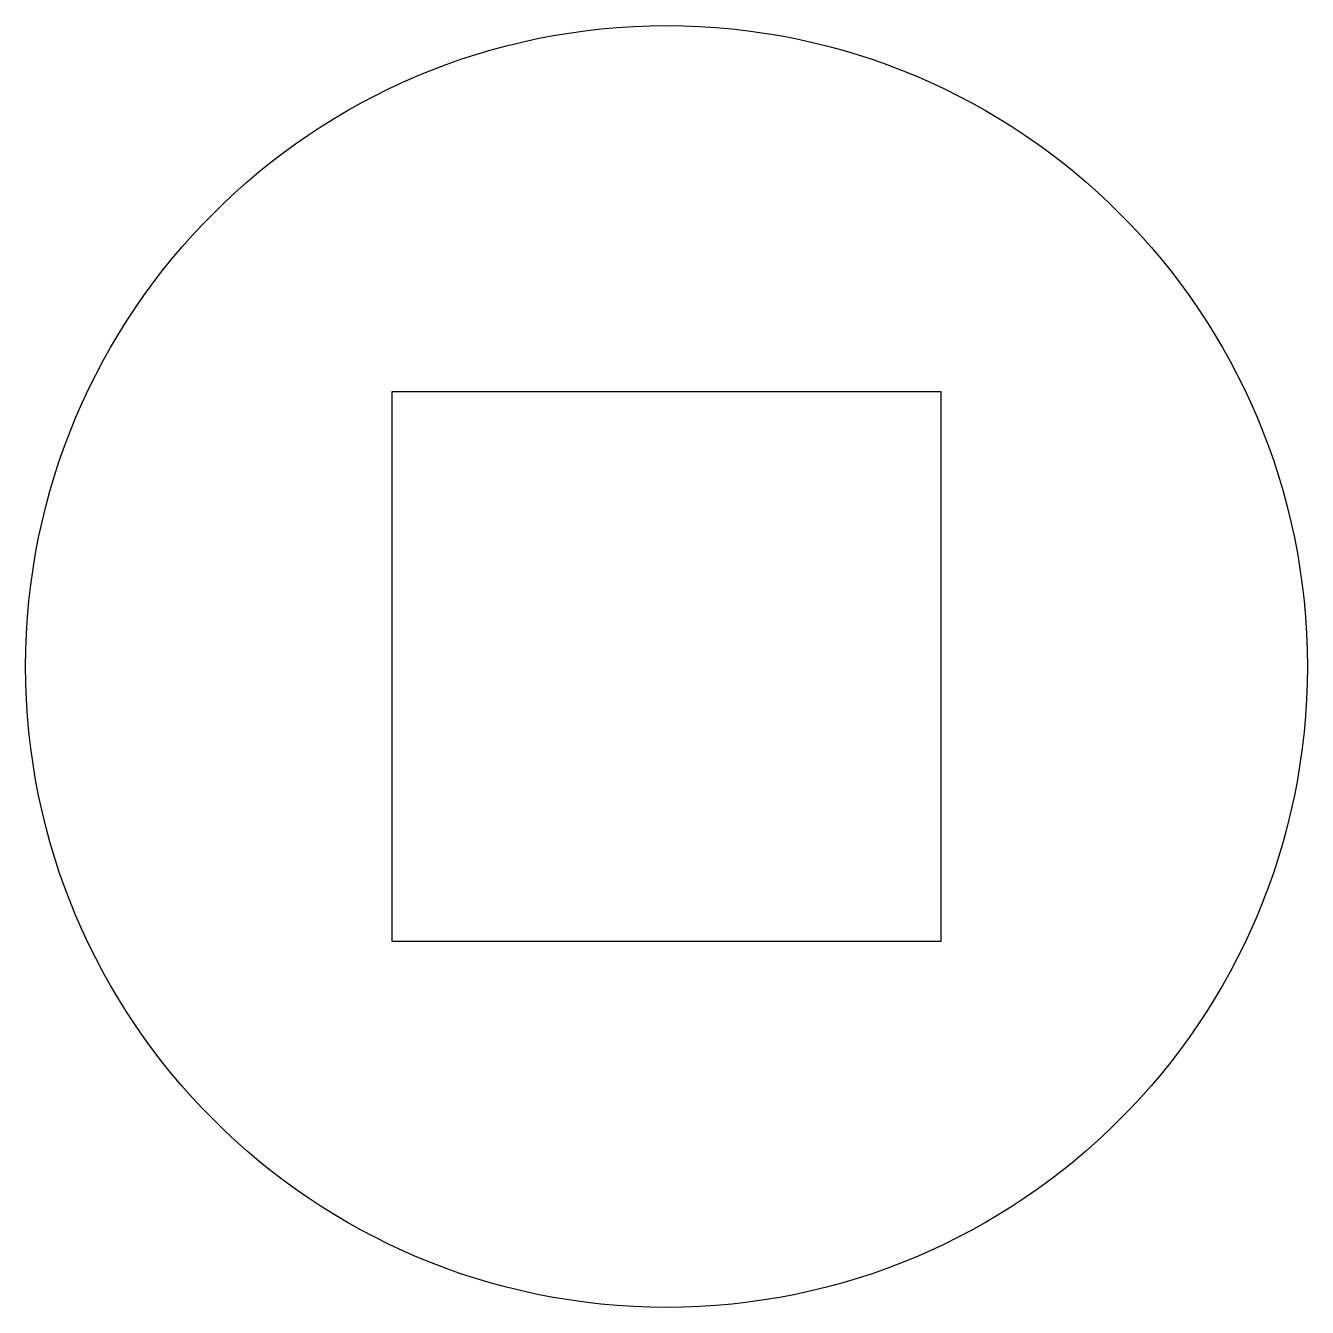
# Model space of a CAD drawing. Header units: millimetres. Extents: x -7 to 7, y -7 to 7.
import ezdxf

# ---------------------------------------------------------------- set-up
doc = ezdxf.new("R2010")
doc.units = ezdxf.units.MM

msp = doc.modelspace()

# ---------------------------------------------------------------- linework, layer by layer
at = {"color": 7, "linetype": 'Continuous', "lineweight": 25}
for p, q in [((3, 3), (-3, 3)), ((-3, 3), (-3, -3)), ((3, -3), (3, 3)), ((-3, -3), (3, -3))]:
    msp.add_line(p, q, dxfattribs=at)
msp.add_circle((0, 0), 7, dxfattribs=at)

doc.saveas('drawing.dxf')
